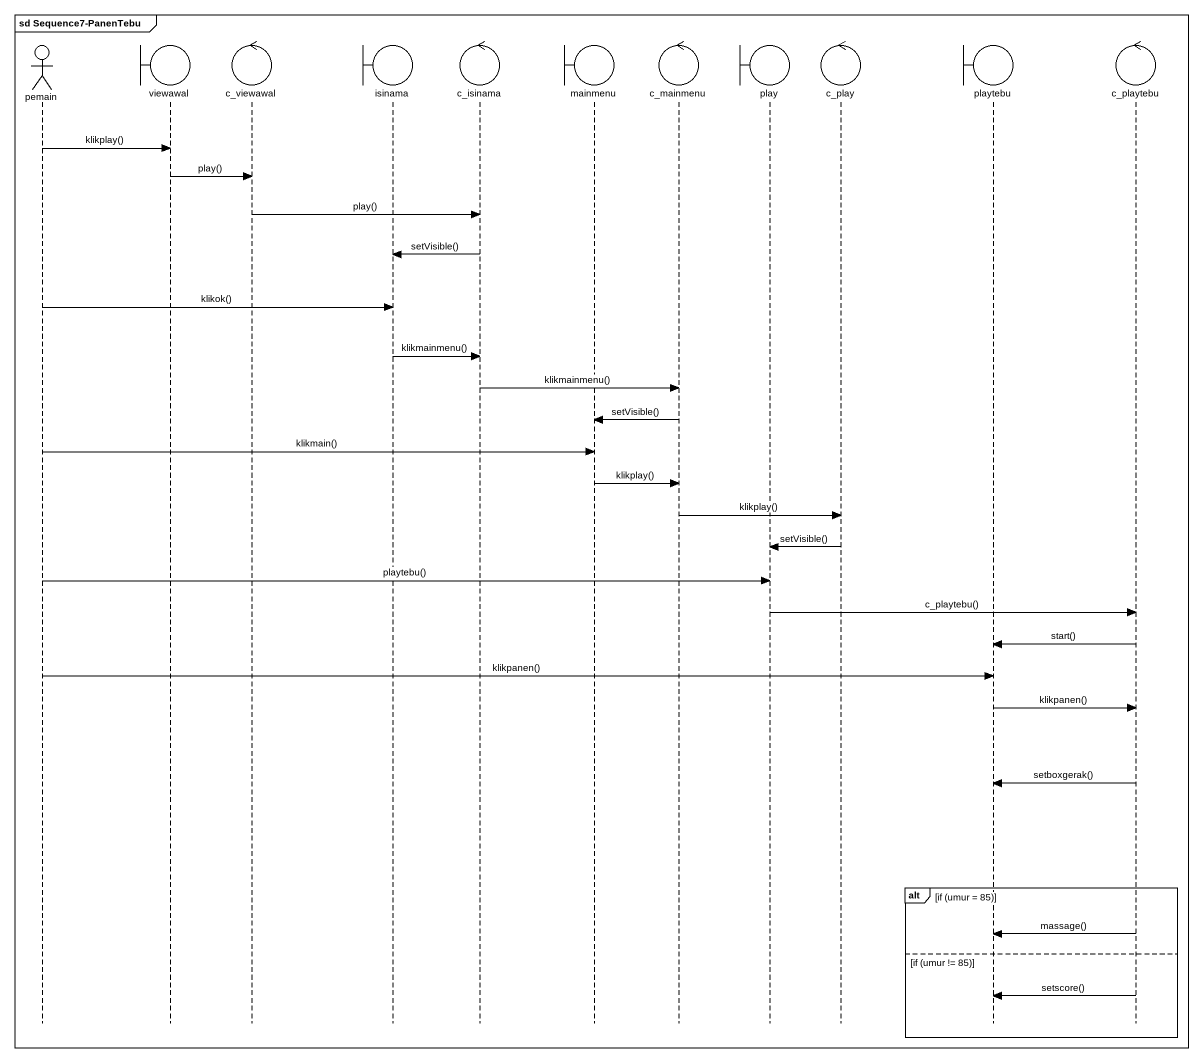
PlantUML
@startuml
mainframe sd Sequence7-PanenTebu
hide footbox
actor pemain
boundary viewawal
control c_viewawal
boundary isinama
control c_isinama
boundary mainmenu
control c_mainmenu
boundary play
control c_play
boundary playtebu
control c_playtebu

pemain -> viewawal : klikplay()
viewawal -> c_viewawal : play()
c_viewawal -> c_isinama : play()
c_isinama -> isinama : setVisible()
pemain -> isinama : klikok()
isinama -> c_isinama : klikmainmenu()
c_isinama -> c_mainmenu : klikmainmenu()
c_mainmenu -> mainmenu : setVisible()
pemain -> mainmenu : klikmain()
mainmenu -> c_mainmenu : klikplay()
c_mainmenu -> c_play : klikplay()
c_play -> play : setVisible()
pemain -> play : playtebu()
play -> c_playtebu : c_playtebu()
c_playtebu -> playtebu : start()
pemain -> playtebu : klikpanen()
playtebu -> c_playtebu : klikpanen()
c_playtebu -> playtebu : setboxgerak()
alt if (umur = 85)
  c_playtebu -> playtebu : massage()
else if (umur != 85)
  c_playtebu -> playtebu : setscore()
end
@enduml
